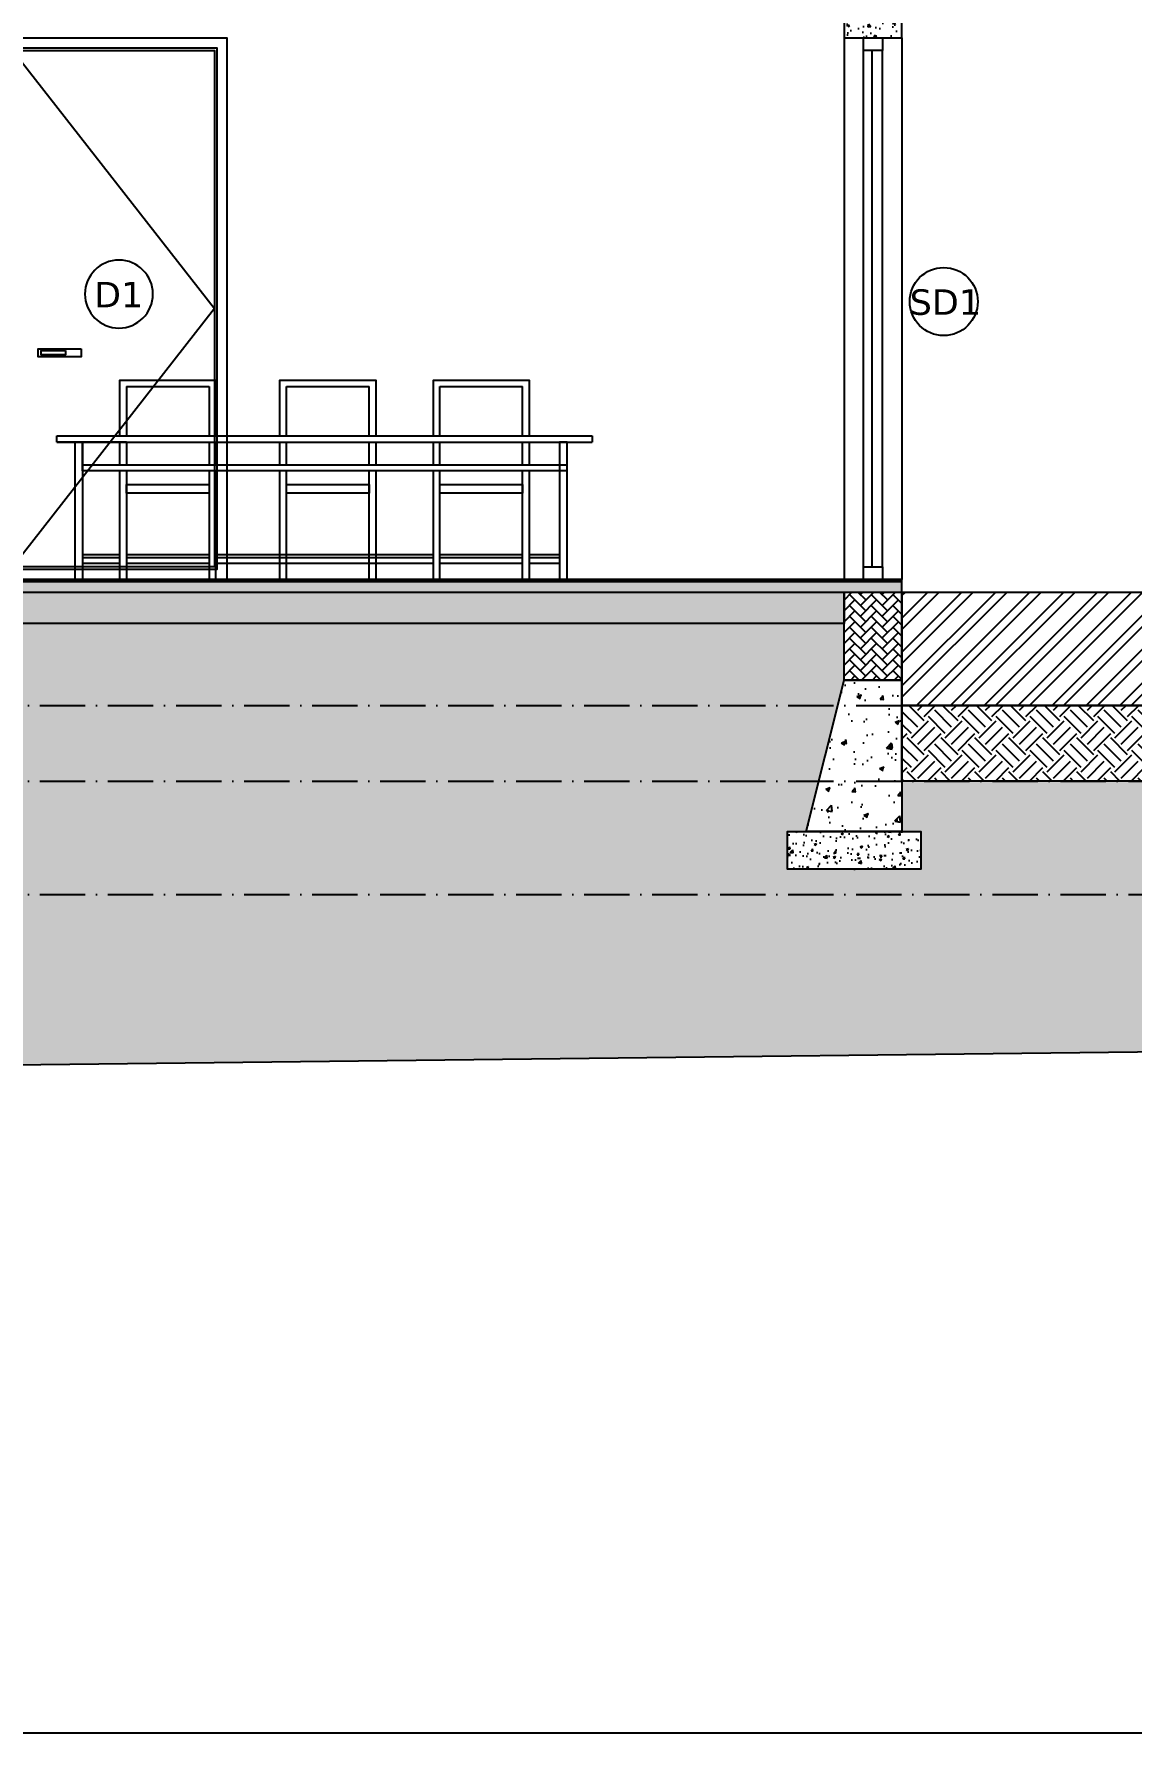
# Model space of a CAD drawing. Header units: millimetres. Extents: x -4760 to 87103, y -23275 to 20441.
# Drawn here: x 71550 to 75905, y -23275 to -16531 of the extents above; entities that cross this region are included whole.
import ezdxf
from ezdxf.enums import TextEntityAlignment as Align
from ezdxf.xclip import XClip

# ---------------------------------------------------------------- set-up
doc = ezdxf.new("R2010")
doc.units = ezdxf.units.MM
doc.header["$LTSCALE"] = 150
doc.header["$XCLIPFRAME"] = 0
doc.linetypes.add('ACAD_ISO10W100', pattern=[18, 12, -3, 0, -3])
doc.linetypes.add('HIDDEN', pattern=[0])
for name, color, linetype in [('ad-Door', 11, 'Continuous'), ('ad-Elevation 10', 8, 'Continuous'), ('ad-Furniture', 8, 'Continuous'), ('ad-Grid', 8, 'ACAD_ISO10W100'), ('ad-Lawn', 65, 'Continuous'), ('ad-Slab', 3, 'Continuous'), ('ad-Text Main_Door&window Label', 7, 'Continuous'), ('ad-Tile', 120, 'Continuous'), ('ad-Wall', 240, 'Continuous'), ('ad-Wall hatch', 8, 'Continuous')]:
    doc.layers.add(name, color=color, linetype=linetype)
doc.styles.add('6 U T S R N_Typical Floor Plan$0$3BHK-E(NB)$0$grid_text', font='verdana.ttf', dxfattribs={"width": 0.9})

# ---------------------------------------------------------------- blocks, each defined once
blk = doc.blocks.new('zw$38DE')
at = {"layer": 'ad-Grid', "ltscale": 0.1}
for points in [[(-27431.1, 0), (0, 0)], [(-27431.1, -450), (0, -450)], [(-27431.1, -750), (-2459.8, -750), (-2319.6, -1093), (0, -1093)], [(-27431.1, -1200), (-2459.8, -1200), (-2319.6, -1543), (0, -1543)]]:
    blk.add_lwpolyline(points, dxfattribs=at)
blk = doc.blocks.new('6 U T S R N_Typical Floor Plan$0$ad_Window Tag')
blk.add_circle((0, 0), 150)
at = {"style": '6 U T S R N_Typical Floor Plan$0$3BHK-E(NB)$0$grid_text', "width": 0.9}
blk.add_attdef('D1', text='', height=125, dxfattribs=at).set_placement((0, 0), align=Align.MIDDLE_CENTER)
blk = doc.blocks.new('A$C71a6b655')
at = {"layer": 'ad-Door'}
for points in [[(0, 0), (0, 2150), (900, 2150), (900, 0)], [(40, 2110), (860, 2110), (860, 40), (40, 40)], [(50, 2100), (850, 2100), (850, 50), (50, 50)]]:
    blk.add_lwpolyline(points, close=True, dxfattribs=at)
blk.add_lwpolyline([(50, 2100), (850, 1075), (50, 50)], dxfattribs=at)
at = {"layer": 'ad-Elevation 10', "linetype": 'HIDDEN', "ltscale": 300}
blk.add_lwpolyline([(320.4, 915.9), (320.4, 884.1), (150, 884.1), (150, 915.9)], close=True, dxfattribs=at)
at = {"layer": 'ad-Elevation 10'}
blk.add_lwpolyline([(258.8, 908.2), (258.8, 891.8), (162.1, 891.8), (162.1, 908.2)], close=True, dxfattribs=at)
at = {"layer": 'ad-Text Main_Door&window Label'}
ref = blk.add_blockref('6 U T S R N_Typical Floor Plan$0$ad_Window Tag', (471, 1132.7), dxfattribs=dict(at, xscale=-0.9, yscale=0.9, zscale=0.9))
ref.add_attrib('D1', 'D1', dxfattribs={"height": 101.25, "style": '6 U T S R N_Typical Floor Plan$0$3BHK-E(NB)$0$grid_text'}).set_placement((470.1, 1130.6), align=Align.MIDDLE_CENTER)
blk = doc.blocks.new('A$Cffb43f85')
at = {"layer": 'ad-Wall hatch', "transparency": 33554687}
h = blk.add_hatch(dxfattribs=at)
h.set_pattern_fill('AR-CONC', color=256, scale=0.5)
h.paths.add_polyline_path([(0, 100), (230, 100), (230, 0), (0, 0)])
at = {"layer": 'ad-Slab'}
blk.add_lwpolyline([(0, 100), (230, 100), (230, 0), (0, 0)], close=True, dxfattribs=at)
blk = doc.blocks.new('WGVEJH')
at = {"layer": 'ad-Furniture', "linetype": 'Continuous'}
for p, q in [((504.5, 570), (504.5, 766.2)), ((1113.9, 570, 0), (1113.9, 766.2, 0)), ((1421.5, 766.2, 0), (1421.5, 570, 0)), ((504.5, 570, 0), (-99.8, 570, 0)), ((150.2, 570, 0), (-99.8, 570, 0)), ((-99.8, 570, 0), (-99.8, 544.5, 0)), ((530.7, 544.5, 0), (-99.8, 544.5, 0)), ((30.5, 544.5), (-6, 544.5)), ((0, 0), (0, 544.5)), ((0, 544.5), (30.5, 544.5)), ((30.5, 544.5), (30.5, 431.2)), ((30.5, 544.5), (30.5, 0)), ((530.7, 570, 0), (176.5, 570, 0)), ((504.5, 453.7), (504.5, 544.5)), ((1749.5, 570), (530.7, 570)), ((1749.5, 544.5), (530.7, 544.5)), ((1140.1, 570), (785.8, 570)), ((1113.9, 453.7, 0), (1113.9, 544.5, 0)), ((1421.5, 544.5, 0), (1421.5, 453.7, 0)), ((2025.2, 570, 0), (1749.5, 570)), ((2025.2, 570, 0), (1749.5, 570)), ((2025.2, 544.5, 0), (1749.5, 544.5)), ((2025.2, 544.5, 0), (1749.5, 544.5)), ((1749.5, 544.5), (2025.2, 544.5, 0)), ((1952.8, 544.5), (1923.8, 544.5)), ((1923.8, 431.2), (1923.8, 544.5)), ((1923.8, 431.2), (1923.8, 544.5)), ((1923.8, 544.5), (1923.8, 0)), ((1952.8, 0), (1952.8, 544.5)), ((2025.2, 544.5, 0), (2025.2, 570, 0)), ((30.5, 529.5), (30.5, 453.7)), ((1923.8, 453.7), (1923.8, 529.5)), ((0, 453.7), (504.5, 453.7, 0)), ((0, 431.2), (504.5, 431.2, 0)), ((504.5, 453.7), (1421.5, 453.7)), ((504.5, 431.2), (1421.5, 431.2)), ((504.5, 0), (504.5, 431.2)), ((1113.9, 0, 0), (1113.9, 431.2, 0)), ((1395.2, 453.7), (1923.8, 453.7)), ((1395.2, 431.2), (1923.8, 431.2)), ((1395.2, 431.2), (1923.8, 431.2)), ((1421.5, 431.2, 0), (1421.5, 0, 0)), ((504.5, 376.5), (176.5, 376.5, 0)), ((176.5, 376.5, 0), (176.5, 342, 0)), ((176.5, 342, 0), (504.5, 342)), ((504.5, 342), (504.5, 376.5)), ((1113.9, 376.5, 0), (785.8, 376.5)), ((785.8, 376.5), (785.8, 342)), ((785.8, 342), (1113.9, 342, 0)), ((1113.9, 342, 0), (1113.9, 376.5, 0)), ((1749.5, 376.5), (1421.5, 376.5, 0)), ((1421.5, 376.5, 0), (1421.5, 342, 0)), ((1421.5, 342, 0), (1749.5, 342)), ((1749.5, 342), (1749.5, 376.5)), ((150.2, 87.7, 0), (30.5, 87.7)), ((150.2, 98.8, 0), (30.7, 98.8)), ((503.4, 98.8), (176.5, 98.8, 0)), ((504.5, 87.7), (176.5, 87.7, 0)), ((1395.2, 98.8), (530.7, 98.8)), ((1395.2, 87.7), (530.7, 87.7)), ((1112.7, 98.8, 0), (785.8, 98.8)), ((1113.9, 87.7, 0), (785.8, 87.7)), ((1749.5, 98.8), (1421.5, 98.8, 0)), ((1749.5, 87.7), (1421.5, 87.7, 0)), ((1922.5, 98.8), (1775.7, 98.8)), ((1923.8, 87.7), (1775.7, 87.7)), ((30.5, 0), (0, 0)), ((150.2, 65.2, 0), (30.5, 65.2)), ((504.5, 65.2), (176.5, 65.2, 0)), ((504.5, 65.2), (176.5, 65.2, 0)), ((1395.2, 65.2), (530.7, 65.2)), ((1113.9, 65.2, 0), (785.8, 65.2)), ((1113.9, 65.2, 0), (785.8, 65.2)), ((1749.5, 65.2), (1421.5, 65.2, 0)), ((1749.5, 65.2), (1421.5, 65.2, 0)), ((1923.8, 65.2), (1775.7, 65.2)), ((1923.8, 0), (1952.8, 0))]:
    blk.add_line(p, q, dxfattribs=at)
at = {"layer": 'ad-Furniture'}
for points in [[(530.7, 570), (530.7, 791.2), (150.2, 791.2), (150.2, 570)], [(504.5, 766.2), (176.5, 766.2)], [(176.5, 570), (176.5, 766.2)], [(1775.7, 570), (1775.7, 791.2), (1395.2, 791.2), (1395.2, 570)], [(1749.5, 766.2), (1421.5, 766.2)], [(1749.5, 766.2), (1749.5, 570)], [(150.2, 544.5), (150.2, 453.7)], [(176.5, 453.7), (176.5, 544.5)], [(530.7, 453.7), (530.7, 544.5)], [(1395.2, 544.5), (1395.2, 453.7)], [(1749.5, 544.5), (1749.5, 453.7)], [(1775.7, 453.7), (1775.7, 544.5)], [(150.2, 431.2), (150.2, 0), (176.5, 0), (176.5, 431.2)], [(504.5, 0), (530.7, 0), (530.7, 431.2)], [(1395.2, 431.2), (1395.2, 0), (1421.5, 0)], [(1749.5, 431.2), (1749.5, 0), (1775.7, 0), (1775.7, 431.2)]]:
    blk.add_lwpolyline(points, dxfattribs=at)
at = {"layer": 'ad-Furniture', "elevation": 0}
for points in [[(1140.1, 570), (1140.1, 791.2), (759.6, 791.2), (759.6, 570)], [(1113.9, 766.2), (785.8, 766.2)], [(785.8, 570), (785.8, 766.2)], [(759.6, 544.5), (759.6, 453.7)], [(785.8, 453.7), (785.8, 544.5)], [(1140.1, 453.7), (1140.1, 544.5)], [(759.6, 431.2), (759.6, 0), (785.8, 0), (785.8, 431.2)], [(1113.9, 0), (1140.1, 0), (1140.1, 431.2)]]:
    blk.add_lwpolyline(points, dxfattribs=at)
blk = doc.blocks.new('A$C4e9eb516')
at = {"layer": 'ad-Elevation 10'}
h = blk.add_hatch(dxfattribs=at)
h.set_pattern_fill('AR-SAND', color=256)
h.set_pattern_definition([(37.5, (-1087.884, -6809.993), (-1.60003, 48.94132), [0, -38.608, 0, -43.18, 0, -41.275]), (7.5, (-1087.884, -6809.99), (44.95233, 71.6825), [0, -20.828, 0, -34.798, 0, -13.335]), (327.5, (-1119.126, -6809.993), (79.09924, 0.14372), [0, -12.7, 0, -45.72, 0, -59.69]), (317.5, (-1119.126, -6809.99), (76.35565, 22.29293), [0, -6.35, 0, -29.972, 0, -34.29])])
h.paths.add_polyline_path([(9290, 42), (3695, 42), (3695, 0), (9290, 0)])
at = {"layer": 'ad-Tile'}
h = blk.add_hatch(dxfattribs=at)
h.set_pattern_fill('_USER', color=256, scale=25, angle=90, pattern_type=0)
h.set_pattern_definition([(90, (-1087.884, -6809.993), (-25, 2e-15), [])])
h.paths.add_polyline_path([(9290, 50), (3695, 50), (3695, 42), (9290, 42)])
at = {"layer": 'ad-Door'}
for points in [[(9212.5, 2200), (9212.5, 2150), (9137.5, 2150), (9137.5, 2200)], [(9212.5, 100), (9212.5, 50), (9137.5, 50), (9137.5, 100)]]:
    blk.add_lwpolyline(points, close=True, dxfattribs=at)
for points in [[(9137.5, 100), (9137.5, 2150)], [(9172.3, 100), (9172.3, 2150)], [(9212.5, 100), (9212.5, 2150)]]:
    blk.add_lwpolyline(points, dxfattribs=at)
at = {"layer": 'ad-Elevation 10', "ltscale": 5}
for points in [[(9060, 2200), (9060, 50)], [(9290, 2200), (9290, 50)]]:
    blk.add_lwpolyline(points, dxfattribs=at)
at = {"layer": 'ad-Elevation 10'}
blk.add_lwpolyline([(9290, 42), (3695, 42), (3695, 0), (9290, 0)], close=True, dxfattribs=at)
at = {"layer": 'ad-Tile'}
blk.add_lwpolyline([(9290, 50), (3695, 50), (3695, 42), (9290, 42)], close=True, dxfattribs=at)
blk.add_blockref('A$C71a6b655', (5710, 50))
at = {"xscale": -1}
blk.add_blockref('WGVEJH', (7960.2, 50, 0), dxfattribs=at)
at = {"layer": 'ad-Slab', "xscale": -1}
blk.add_blockref('A$Cffb43f85', (9290, 2200), dxfattribs=at)
at = {"layer": 'ad-Text Main_Door&window Label'}
ref = blk.add_blockref('6 U T S R N_Typical Floor Plan$0$ad_Window Tag', (9455.7, 1153.1), dxfattribs=dict(at, xscale=0.9, yscale=0.9, zscale=0.9))
ref.add_attrib('D1', 'SD1', dxfattribs={"height": 101.25, "rotation": 360, "style": '6 U T S R N_Typical Floor Plan$0$3BHK-E(NB)$0$grid_text'}).set_placement((9462.3, 1151), align=Align.MIDDLE_CENTER)
blk = doc.blocks.new('zw$AF79')
at = {"layer": 'ad-Wall hatch', "transparency": 33554687}
h = blk.add_hatch(dxfattribs=at)
h.set_pattern_fill('AR-HBONE', color=256, scale=0.3)
h.set_pattern_definition([(45, (-5e-12, -350), (1e-14, 43.1052), [91.44, -30.48]), (135, (21.553, -328.447), (2e-14, 43.1052), [91.44, -30.48])])
h.paths.add_polyline_path([(0, 0), (230, 0), (230, -350), (0, -350)])
at = {"layer": 'ad-Slab'}
blk.add_lwpolyline([(0, 0), (230, 0), (230, -350), (0, -350), (0, 0)], dxfattribs=at)
blk = doc.blocks.new('zw$5A5B')
at = {"layer": 'ad-Wall hatch', "transparency": 33554687}
h = blk.add_hatch(dxfattribs=at)
h.set_pattern_fill('AR-CONC', color=256, angle=360)
h.set_pattern_definition([(50, (-150, -950), (182.185, -15.94), [19.05, -209.55]), (355, (-150, -950), (-35.243, 191.057), [15.24, -167.64]), (100.451, (-134.82, -951.33), (146.94, 175.118), [16.19, -178.09]), (46.184, (-150, -899.2), (271.08, -42.04), [28.575, -314.325]), (96.636, (-127.4, -902.7), (237.4, 247.43), [24.285, -267.136]), (351.184, (-150, -899.2), (237.4, 247.43), [22.86, -251.46]), (21, (-124.6, -911.9), (151.614, -102.265), [19.05, -209.55]), (326, (-124.6, -911.9), (61.8, 184.19), [15.24, -167.64]), (71.45, (-111.97, -920.42), (213.416, 81.923), [16.19, -178.09]), (37.5, (-150, -950), (3.0886, 84.555), [0, -165.608, 0, -170.18, 0, -168.275]), (7.5, (-150, -950), (66.82, 100.18), [0, -97.028, 0, -161.798, 0, -64.135]), (327.5, (-206.64, -950), (135.5906, -5.729), [0, -63.5, 0, -198.12, 0, -262.89]), (317.5, (-232.04, -950), (148.13, 25.426), [0, -82.55, 0, -131.572, 0, -186.69])])
h.paths.add_polyline_path([(0, -350), (230, -350), (230, -950), (-150, -950)])
h = blk.add_hatch(dxfattribs=at)
h.set_pattern_fill('AR-CONC', color=256, scale=0.5, angle=360)
h.set_pattern_definition([(50, (-59428.06, 1542.97), (91.09233, -7.96954), [9.525, -104.775]), (355, (-59428.06, 1542.97), (-17.62171, 95.52842), [7.62, -83.82029]), (100.45144, (-59420.47, 1542.305), (73.47062, 87.55888), [8.095, -89.04512]), (46.1842, (-59428.06, 1568.37), (135.53952, -21.02116), [14.2875, -157.1625]), (96.63556, (-59416.76, 1566.62), (118.70207, 123.71306), [12.1425, -133.5678]), (351.18415, (-59428.06, 1568.37), (118.70207, 123.71306), [11.42998, -125.72987]), (21, (-59415.36, 1562.02), (75.8072, -51.1326), [9.525, -104.775]), (326, (-59415.36, 1562.02), (30.90101, 92.09398), [7.62, -83.82]), (71.45144, (-59409.04, 1557.76), (106.70821, 40.96138), [8.095, -89.04497]), (37.5, (-59428.057, 1542.97), (1.544302, 42.27752), [0, -82.804, 0, -85.09, 0, -84.1375]), (7.5, (-59428.057, 1542.97), (33.40983, 50.090287), [0, -48.514, 0, -80.899, 0, -32.0675]), (327.5, (-59456.378, 1542.97), (67.795298, -2.864372), [0, -31.75, 0, -99.06, 0, -131.445]), (317.5, (-59469.08, 1542.97), (74.06459, 12.713246), [0, -41.275, 0, -65.786, 0, -93.345])])
h.paths.add_polyline_path([(305, -1100), (-225, -1100), (-225, -950), (305, -950)])
at = {"layer": 'ad-Slab'}
for points in [[(0, -350), (230, -350), (230, -950), (-150, -950)], [(305, -1100), (-225, -1100), (-225, -950), (305, -950)]]:
    blk.add_lwpolyline(points, close=True, dxfattribs=at)
blk.add_blockref('zw$AF79', (0, 0), dxfattribs=at)
blk = doc.blocks.new('A$C1b29261c')
at = {"layer": 'ad-Elevation 10', "transparency": 33554559}
h = blk.add_hatch(dxfattribs=at)
h.set_pattern_fill('EARTH', color=256, scale=25, angle=45)
h.set_pattern_definition([(45, (-65486.03, 18746.05), (9e-14, 224.5064), [158.75, -158.75]), (45, (-65528.12, 18788.14), (9e-14, 224.5064), [158.75, -158.75]), (45, (-65570.22, 18830.24), (9e-14, 224.5064), [158.75, -158.75]), (135, (-65570.22, 18858.3), (-224.5064, 9e-14), [158.75, -158.75]), (135, (-65528.12, 18900.4), (-224.5064, 9e-14), [158.75, -158.75]), (135, (-65486.03, 18942.49), (-224.5064, 9e-14), [158.75, -158.75])])
edge = h.paths.add_edge_path()
edge.add_ellipse((11324.6, -561.8), major_axis=(944.9, 0), ratio=1, start_angle=304.87077, end_angle=348.5118)
edge.add_line((12250.5, -750), (9060, -750))
edge.add_line((9060, -750), (9060, -950))
edge.add_line((9060, -950), (9135, -950))
edge.add_line((9135, -950), (9135, -1100))
edge.add_line((9135, -1100), (8605, -1100))
edge.add_line((8605, -1100), (8605, -950))
edge.add_line((8605, -950), (8680, -950))
edge.add_line((8680, -950), (8830, -350))
edge.add_line((8830, -350), (8830, -125))
edge.add_line((8830, -125), (3590, -125))
edge.add_line((3590, -125), (3590, -425))
edge.add_line((3590, -425), (875, -425))
edge.add_line((875, -425), (875, -125))
edge.add_line((875, -125), (0, -125))
edge.add_line((0, -125), (0, -350))
edge.add_line((0, -350), (150, -950))
edge.add_line((150, -950), (225, -950))
edge.add_line((225, -950), (225, -1100))
edge.add_line((225, -1100), (-305, -1100))
edge.add_line((-305, -1100), (-305, -950))
edge.add_line((-305, -950), (-230, -950))
edge.add_line((-230, -950), (-230, -750))
edge.add_line((-230, -750), (-3101.2, -750))
edge.add_ellipse((-2113, -535.3), major_axis=(1011.2, 0), ratio=1, start_angle=192.25503, end_angle=231.29925)
edge.add_ellipse((-926.7, 992.3), major_axis=(2945.3, 0), ratio=1, start_angle=231.87055, end_angle=268.49622)
edge.add_line((-1004, -1952), (10681.7, -1817.3))
edge.add_ellipse((10518.1, 282.8), major_axis=(2106.5, 0), ratio=1, start_angle=274.4533, end_angle=309.73758)
at = {"layer": 'ad-Lawn', "transparency": 33554559}
h = blk.add_hatch(dxfattribs=at)
h.set_pattern_fill('EARTH', color=256, scale=15, angle=45)
h.set_pattern_definition([(45, (-65951.27, 18746.05), (6e-14, 134.70384), [95.25, -95.25]), (45, (-65976.53, 18771.3), (6e-14, 134.70384), [95.25, -95.25]), (45, (-66001.79, 18796.56), (6e-14, 134.70384), [95.25, -95.25]), (135, (-66001.79, 18813.4), (-134.70384, 6e-14), [95.25, -95.25]), (135, (-65976.53, 18838.65), (-134.70384, 6e-14), [95.25, -95.25]), (135, (-65951.27, 18863.91), (-134.70384, 6e-14), [95.25, -95.25])])
h.paths.add_polyline_path([(9060, -450), (12250.5, -450), (12250.5, -750), (9060, -750)])
at = {"layer": 'ad-Wall hatch', "transparency": 33554687}
h = blk.add_hatch(dxfattribs=at)
h.set_pattern_fill('AR-CONC', color=256, scale=0.5)
h.set_pattern_definition([(50, (2904.004, -125), (91.0923, -7.9695), [9.525, -104.775]), (355, (2904, -125), (-17.6217, 95.5284), [7.62, -83.8203]), (100.4514, (2911.595, -125.66), (73.4706, 87.5589), [8.095, -89.0451]), (46.1842, (2904, -99.6), (135.5395, -21.0212), [14.2875, -157.1625]), (96.6356, (2915.3, -101.35), (118.702, 123.713), [12.1425, -133.5678]), (351.1842, (2904, -99.6), (118.702, 123.713), [11.43, -125.73]), (21, (2916.704, -105.95), (75.8072, -51.1326), [9.525, -104.775]), (326, (2916.7, -105.95), (30.901, 92.094), [7.62, -83.82]), (71.4514, (2923.02, -110.21), (106.7082, 40.9614), [8.095, -89.045]), (37.5, (2904.004, -125), (1.5443, 42.27752), [0, -82.804, 0, -85.09, 0, -84.1375]), (7.5, (2904.004, -125), (33.40983, 50.0903), [0, -48.514, 0, -80.899, 0, -32.0675]), (327.5, (2875.683, -125), (67.7953, -2.86437), [0, -31.75, 0, -99.06, 0, -131.445]), (317.5, (2862.983, -125), (74.0646, 12.71325), [0, -41.275, 0, -65.786, 0, -93.345])])
h.paths.add_polyline_path([(3465, 0), (8830, 0), (8830, -125), (3465, -125)])
h = blk.add_hatch(dxfattribs=at)
h.set_pattern_fill('ANSI32', color=256, scale=10)
h.set_pattern_definition([(45, (12422.77, -600), (-67.352, 67.352), []), (45, (12467.68, -600), (-67.352, 67.352), [])])
h.paths.add_polyline_path([(9060, 0), (10580, 0), (10580, -150), (11035, -150), (11035, -300), (11490, -300), (11490, -450), (9060, -450)])
at = {"layer": 'ad-Elevation 10'}
blk.add_lwpolyline([(12250.5, -750), (9060, -750), (9060, -950), (9135, -950), (9135, -1100), (8605, -1100), (8605, -950), (8680, -950), (8830, -350), (8830, -125), (3590, -125), (3590, -425), (875, -425)], dxfattribs=at)
blk.add_lwpolyline([(-1004, -1952), (10681.7, -1817.3, 0.155185)], format="xyb", dxfattribs=at)
at = {"layer": 'ad-Lawn'}
blk.add_lwpolyline([(9060, -450), (12250.5, -450), (12250.5, -750), (9060, -750)], close=True, dxfattribs=at)
at = {"layer": 'ad-Slab'}
blk.add_lwpolyline([(3465, 0), (8830, 0), (8830, -125), (3465, -125)], close=True, dxfattribs=at)
at = {"layer": 'ad-Wall'}
blk.add_lwpolyline([(9060, 0), (10580, 0), (10580, -150), (11035, -150), (11035, -300), (11490, -300), (11490, -450), (9060, -450)], close=True, dxfattribs=at)
blk.add_blockref('zw$5A5B', (8830, 0))

msp = doc.modelspace()

# ---------------------------------------------------------------- linework, layer by layer
msp.add_lwpolyline([(58068.4, -11329.2), (87102.5, -11329.2), (87102.5, -23274.6), (58068.4, -23274.6)], close=True)

# ---------------------------------------------------------------- block references
ref = msp.add_blockref('zw$38DE', (84123.2, -18746))
XClip(ref).set_block_clipping_path([(-26054.8649796729, -2140.6281090206), (349.01197073, 5188.3683916222)])

# ---------------------------------------------------------------- next in the draw order: block references
msp.add_blockref('A$C4e9eb516', (65705.9, -18746))

# ---------------------------------------------------------------- next in the draw order: block references
msp.add_blockref('A$C1b29261c', (65935.9, -18746))

doc.saveas('drawing.dxf')
